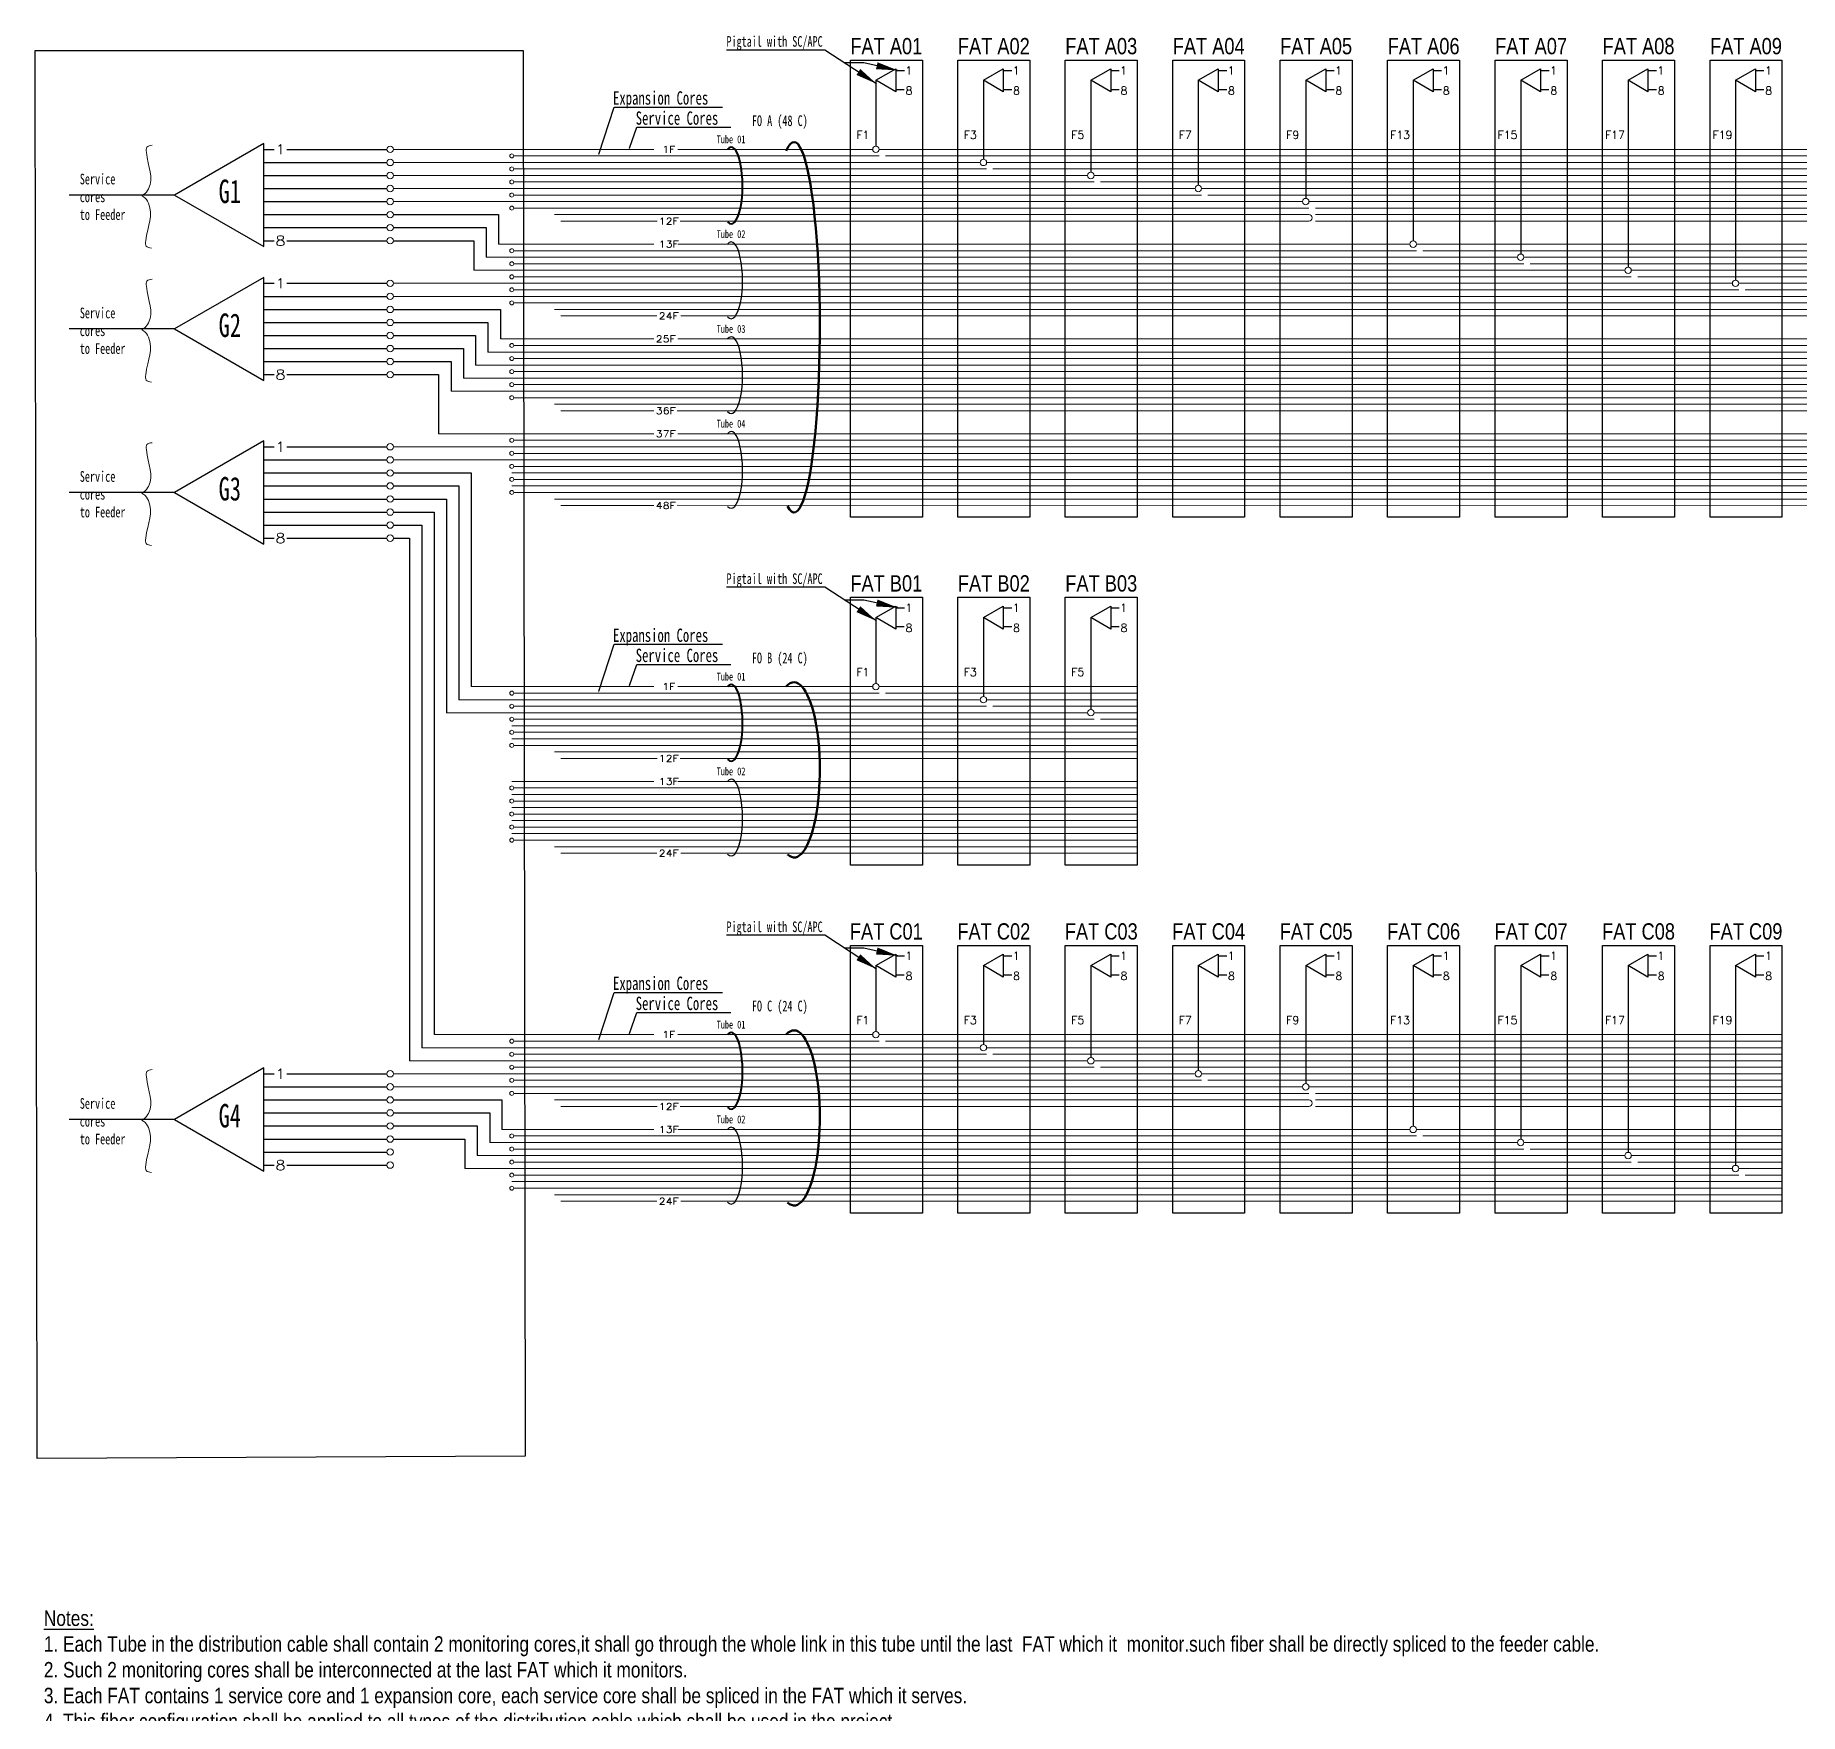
# Model space of a CAD drawing. Header units: metres. Extents: x 13679654 to 13688052, y 67972 to 70803.
# Drawn here: x 13684556.2 to 13684761.3, y 69931.3 to 70126.4 of the extents above; entities that cross this region are included whole.
import ezdxf
from ezdxf import colors
from ezdxf.entities.mleader import LeaderData, LeaderLine
from ezdxf.enums import TextEntityAlignment as Align
from ezdxf.math import Vec2, Vec3

# ---------------------------------------------------------------- set-up
doc = ezdxf.new("R2010")
doc.units = ezdxf.units.M
doc.header["$MEASUREMENT"] = 0
doc.linetypes.add('PHANTOM2', pattern=[1.25, 0.625, -0.125, 0.125, -0.125, 0.125, -0.125])
for name, color, linetype, lineweight in [('Expansion Core', 8, 'Continuous', 5), ('Expansion Cores', 7, 'Continuous', 13), ('FAT AREA', 134, 'PHANTOM2', 40), ('FO 24 CORE', 3, 'Continuous', 50), ('Service Core', 7, 'Continuous', 13)]:
    doc.layers.add(name, color=color, linetype=linetype, lineweight=lineweight)
for name, color, linetype in [('FAT CODE', 7, 'Continuous'), ('FAT SP', 7, 'Continuous'), ('FDT SP', 7, 'Continuous'), ('lcp1_f1', 50, 'Continuous'), ('moniter core', 6, 'Continuous'), ('napf1-f15', 20, 'Continuous'), ('Regular LCP ID', 7, 'Continuous')]:
    doc.layers.add(name, color=color, linetype=linetype)
doc.layers.add('FO 48 CORE', color=7, linetype='Continuous', lineweight=50, true_color=0x8000a0)
doc.styles.add('FS', font='SimSun.ttf', dxfattribs={"width": 0.7})
doc.styles.add('Mark', font='arial.ttf', dxfattribs={"width": 0.8, "height": 2.5})
doc.styles.add('ROMANS', font='romans.shx', dxfattribs={"width": 1.2})
doc.styles.get("Standard").update_dxf_attribs({"font": 'arial.ttf'})
doc.dimstyles.new('DIN', dxfattribs={"dimtxt": 2.5, "dimasz": 2.5, "dimexe": 1.25, "dimexo": 0.625, "dimtad": 1, "dimtih": 1, "dimdec": 4, "dimdsep": 46, "dimlunit": 6, "dimtxsty": 'Standard', "dimcen": 2.5, "dimadec": 0, "dimazin": 0, "dimtfac": 1, "dimtdec": 4, "dimtmove": 0, "dimatfit": 3, "dimfxl": 1, "dimtvp": 1, "dimtolj": 1, "dimtzin": 0, "dimarcsym": 0})
doc.dimstyles.new('ISO-25', dxfattribs={"dimtxt": 2.5, "dimasz": 2.5, "dimexe": 1.25, "dimexo": 0.625, "dimtad": 1, "dimtxsty": 'Standard', "dimcen": 2.5, "dimadec": 0, "dimazin": 0, "dimtfac": 1, "dimtmove": 0, "dimatfit": 3, "dimfxl": 1, "dimarcsym": 0})

msp = doc.modelspace()

# ---------------------------------------------------------------- linework, layer by layer
at = {"color": 40, "ltscale": 10}
for centre in [(13684637.12, 70097.95), (13684637.12, 70035.49), (13684637.12, 69995.03)]:
    msp.add_ellipse(centre, major_axis=(0, 4.46), ratio=0.295907, start_param=2.820307, end_param=6.61807, dxfattribs=at)
at = {"color": 3, "ltscale": 10}
msp.add_ellipse((13684637.12, 70086.93), major_axis=(0, 4.46), ratio=0.295907, start_param=2.820307, end_param=6.61807, dxfattribs=at)
at = {"color": 32, "ltscale": 10}
msp.add_ellipse((13684637.12, 70075.91), major_axis=(0, 4.46), ratio=0.295907, start_param=2.820307, end_param=6.61807, dxfattribs=at)
at = {"color": 1, "lineweight": 5}
for points in [[(13684569.8, 70113.66), (13684569.55, 70113.62), (13684569.07, 70113.54), (13684569.24, 70111.23), (13684570.18, 70109.7), (13684569.01, 70108.01), (13684568.66, 70107.83), (13684568.59, 70107.79), (13684568.66, 70107.75), (13684569.01, 70107.57), (13684570.18, 70105.66), (13684569.17, 70104.25), (13684569, 70101.82), (13684569.48, 70101.74), (13684569.73, 70101.71)], [(13684569.8, 70098.09), (13684569.55, 70098.05), (13684569.07, 70097.97), (13684569.24, 70095.66), (13684570.18, 70094.13), (13684569.01, 70092.44), (13684568.66, 70092.25), (13684568.59, 70092.21), (13684568.66, 70092.18), (13684569.01, 70091.99), (13684570.18, 70090.09), (13684569.17, 70088.68), (13684569, 70086.25), (13684569.48, 70086.17), (13684569.73, 70086.13)], [(13684569.8, 70079.08), (13684569.55, 70079.04), (13684569.07, 70078.96), (13684569.24, 70076.65), (13684570.18, 70075.12), (13684569.01, 70073.43), (13684568.66, 70073.24), (13684568.59, 70073.21), (13684568.66, 70073.17), (13684569.01, 70072.99), (13684570.18, 70071.08), (13684569.17, 70069.67), (13684569, 70067.24), (13684569.48, 70067.16), (13684569.73, 70067.13)], [(13684569.8, 70006.19), (13684569.55, 70006.15), (13684569.07, 70006.07), (13684569.24, 70003.76), (13684570.18, 70002.23), (13684569.01, 70000.54), (13684568.66, 70000.35), (13684568.59, 70000.31), (13684568.66, 70000.28), (13684569.01, 70000.09), (13684570.18, 69998.19), (13684569.17, 69996.78), (13684569, 69994.35), (13684569.48, 69994.27), (13684569.73, 69994.23)]]:
    msp.add_open_spline(points, degree=3, knots=[0, 0, 0, 0, 2.157107, 4.219713, 20.733901, 23.794511, 24.620854, 24.620854, 24.620854, 25.447198, 28.507808, 45.021996, 47.084602, 49.241709, 49.241709, 49.241709, 49.241709], dxfattribs=at)
at = {"layer": 'Expansion Core'}
for points in [[(13684654.32, 70113.18), (13684871.7, 70113.18)], [(13684655.06, 70112.42), (13684871.7, 70112.42)], [(13684666.81, 70111.66), (13684871.7, 70111.66)], [(13684667.55, 70110.9), (13684871.7, 70110.9)], [(13684679.3, 70110.14), (13684871.7, 70110.14)], [(13684680.04, 70109.39), (13684871.7, 70109.39)], [(13684691.79, 70108.63), (13684871.7, 70108.63)], [(13684692.53, 70107.87), (13684871.7, 70107.87)], [(13684704.28, 70107.11), (13684871.7, 70107.11)], [(13684705.03, 70106.35), (13684871.7, 70106.35)], [(13684705.03, 70105.59), (13684871.7, 70105.59)], [(13684705.03, 70104.84), (13684871.7, 70104.84)], [(13684716.78, 70102.16), (13684871.7, 70102.16)], [(13684717.52, 70101.4), (13684871.7, 70101.4)], [(13684729.27, 70100.64), (13684871.7, 70100.64)], [(13684730.01, 70099.88), (13684871.7, 70099.88)], [(13684741.76, 70099.12), (13684871.7, 70099.12)], [(13684742.5, 70098.36), (13684871.7, 70098.36)], [(13684754.25, 70097.61), (13684871.7, 70097.61)], [(13684755, 70096.85), (13684871.7, 70096.85)], [(13684654.32, 70050.72), (13684684.32, 70050.72)], [(13684655.06, 70049.96), (13684684.32, 70049.96)], [(13684666.81, 70049.2), (13684684.32, 70049.2)], [(13684667.55, 70048.44), (13684684.32, 70048.44)], [(13684679.3, 70047.69), (13684684.32, 70047.69)], [(13684680.04, 70046.93), (13684684.32, 70046.93)], [(13684654.32, 70010.26), (13684759.27, 70010.26)], [(13684655.06, 70009.5), (13684759.27, 70009.5)], [(13684666.81, 70008.74), (13684759.27, 70008.74)], [(13684667.55, 70007.98), (13684759.27, 70007.98)], [(13684679.3, 70007.22), (13684759.27, 70007.22)], [(13684680.04, 70006.47), (13684759.27, 70006.47)], [(13684691.79, 70005.71), (13684759.27, 70005.71)], [(13684692.53, 70004.95), (13684759.27, 70004.95)], [(13684704.28, 70004.19), (13684759.27, 70004.19)], [(13684705.03, 70003.43), (13684759.27, 70003.43)], [(13684705.03, 70002.67), (13684759.27, 70002.67)], [(13684705.03, 70001.91), (13684759.27, 70001.91)], [(13684716.78, 69999.24), (13684759.27, 69999.24)], [(13684717.52, 69998.48), (13684759.27, 69998.48)], [(13684729.27, 69997.72), (13684759.27, 69997.72)], [(13684730.01, 69996.96), (13684759.27, 69996.96)], [(13684741.76, 69996.2), (13684759.27, 69996.2)], [(13684742.5, 69995.44), (13684759.27, 69995.44)], [(13684754.25, 69994.69), (13684759.27, 69994.69)], [(13684755, 69993.93), (13684759.27, 69993.93)]]:
    msp.add_lwpolyline(points, dxfattribs=at)
at = {"layer": 'Expansion Cores'}
for points in [[(13684611.84, 70112.42), (13684654.32, 70112.42)], [(13684611.84, 70110.9), (13684666.81, 70110.9)], [(13684611.84, 70109.39), (13684679.3, 70109.39)], [(13684611.84, 70107.87), (13684691.79, 70107.87)], [(13684611.84, 70106.35), (13684704.28, 70106.35)], [(13684611.84, 70101.4), (13684716.78, 70101.4)], [(13684611.84, 70099.88), (13684729.27, 70099.88)], [(13684611.84, 70098.36), (13684741.76, 70098.36)], [(13684611.84, 70096.85), (13684754.25, 70096.85)], [(13684611.84, 70095.33), (13684766.74, 70095.33)], [(13684611.84, 70090.38), (13684779.24, 70090.38)], [(13684611.84, 70088.86), (13684791.73, 70088.86)], [(13684611.84, 70087.34), (13684804.22, 70087.34)], [(13684611.84, 70085.83), (13684816.71, 70085.83)], [(13684611.84, 70084.31), (13684829.21, 70084.31)], [(13684611.84, 70079.36), (13684841.7, 70079.36)], [(13684611.84, 70077.84), (13684854.19, 70077.84)], [(13684611.84, 70076.32), (13684866.68, 70076.32)], [(13684611.84, 70074.81), (13684871.7, 70074.81)], [(13684611.84, 70073.29), (13684871.7, 70073.29)], [(13684611.84, 70049.96), (13684654.32, 70049.96)], [(13684611.84, 70048.44), (13684666.81, 70048.44)], [(13684611.84, 70046.93), (13684679.3, 70046.93)], [(13684611.84, 70045.41), (13684684.32, 70045.41)], [(13684611.84, 70043.89), (13684684.32, 70043.89)], [(13684611.84, 70038.94), (13684684.32, 70038.94)], [(13684611.84, 70037.42), (13684684.32, 70037.42)], [(13684611.84, 70035.91), (13684684.32, 70035.91)], [(13684611.84, 70034.39), (13684684.32, 70034.39)], [(13684611.84, 70032.87), (13684684.32, 70032.87)], [(13684611.84, 70009.5), (13684654.32, 70009.5)], [(13684611.84, 70007.98), (13684666.81, 70007.98)], [(13684611.84, 70006.47), (13684679.3, 70006.47)], [(13684611.84, 70004.95), (13684691.79, 70004.95)], [(13684611.84, 70003.43), (13684704.28, 70003.43)], [(13684611.84, 69998.48), (13684716.78, 69998.48)], [(13684611.84, 69996.96), (13684729.27, 69996.96)], [(13684611.84, 69995.44), (13684741.76, 69995.44)], [(13684611.84, 69993.93), (13684754.25, 69993.93)], [(13684611.84, 69992.41), (13684759.27, 69992.41)]]:
    msp.add_lwpolyline(points, dxfattribs=at)
at = {"layer": 'FAT AREA', "color": 5, "linetype": 'ByBlock'}
for centre in [(13684637.12, 70108.97), (13684637.12, 70046.51), (13684637.12, 70006.05)]:
    msp.add_ellipse(centre, major_axis=(0, 4.46), ratio=0.295907, start_param=2.820307, end_param=6.61807, dxfattribs=at)
at = {"layer": 'FAT SP'}
for p, q in [((13684653.94, 70121.21), (13684653.94, 70113.55)), ((13684657.25, 70122.3), (13684656.26, 70122.3)), ((13684666.44, 70121.21), (13684666.44, 70112.03)), ((13684669.74, 70122.3), (13684668.75, 70122.3)), ((13684678.93, 70121.21), (13684678.93, 70110.52)), ((13684682.23, 70122.3), (13684681.24, 70122.3)), ((13684691.42, 70121.21), (13684691.42, 70109)), ((13684694.72, 70122.3), (13684693.73, 70122.3)), ((13684703.91, 70121.21), (13684703.91, 70107.48)), ((13684707.21, 70122.3), (13684706.23, 70122.3)), ((13684716.4, 70121.21), (13684716.4, 70102.53)), ((13684719.71, 70122.3), (13684718.72, 70122.3)), ((13684728.9, 70121.21), (13684728.9, 70101.01)), ((13684732.2, 70122.3), (13684731.21, 70122.3)), ((13684741.39, 70121.21), (13684741.39, 70099.49)), ((13684744.69, 70122.3), (13684743.7, 70122.3)), ((13684753.88, 70121.21), (13684753.88, 70097.98)), ((13684757.18, 70122.3), (13684756.19, 70122.3)), ((13684657.24, 70120.11), (13684656.26, 70120.11)), ((13684669.73, 70120.11), (13684668.75, 70120.11)), ((13684682.23, 70120.11), (13684681.24, 70120.11)), ((13684694.72, 70120.11), (13684693.73, 70120.11)), ((13684707.21, 70120.11), (13684706.23, 70120.11)), ((13684719.7, 70120.11), (13684718.72, 70120.11)), ((13684732.19, 70120.11), (13684731.21, 70120.11)), ((13684744.69, 70120.11), (13684743.7, 70120.11)), ((13684757.18, 70120.11), (13684756.19, 70120.11)), ((13684657.25, 70059.84), (13684656.26, 70059.84)), ((13684669.74, 70059.84), (13684668.75, 70059.84)), ((13684682.23, 70059.84), (13684681.24, 70059.84)), ((13684653.94, 70058.75), (13684653.94, 70051.09)), ((13684657.24, 70057.66), (13684656.26, 70057.66)), ((13684666.44, 70058.75), (13684666.44, 70049.57)), ((13684669.73, 70057.66), (13684668.75, 70057.66)), ((13684678.93, 70058.75), (13684678.93, 70048.06)), ((13684682.23, 70057.66), (13684681.24, 70057.66)), ((13684657.25, 70019.38), (13684656.26, 70019.38)), ((13684669.74, 70019.38), (13684668.75, 70019.38)), ((13684682.23, 70019.38), (13684681.24, 70019.38)), ((13684694.72, 70019.38), (13684693.73, 70019.38)), ((13684707.21, 70019.38), (13684706.23, 70019.38)), ((13684719.71, 70019.38), (13684718.72, 70019.38)), ((13684732.2, 70019.38), (13684731.21, 70019.38)), ((13684744.69, 70019.38), (13684743.7, 70019.38)), ((13684757.18, 70019.38), (13684756.19, 70019.38)), ((13684653.94, 70018.28), (13684653.94, 70010.63)), ((13684657.24, 70017.19), (13684656.26, 70017.19)), ((13684666.44, 70018.28), (13684666.44, 70009.11)), ((13684669.73, 70017.19), (13684668.75, 70017.19)), ((13684678.93, 70018.28), (13684678.93, 70007.59)), ((13684682.23, 70017.19), (13684681.24, 70017.19)), ((13684691.42, 70018.28), (13684691.42, 70006.08)), ((13684694.72, 70017.19), (13684693.73, 70017.19)), ((13684703.91, 70018.28), (13684703.91, 70004.56)), ((13684707.21, 70017.19), (13684706.23, 70017.19)), ((13684716.4, 70018.28), (13684716.4, 69999.61)), ((13684719.7, 70017.19), (13684718.72, 70017.19)), ((13684728.9, 70018.28), (13684728.9, 69998.09)), ((13684732.19, 70017.19), (13684731.21, 70017.19)), ((13684741.39, 70018.28), (13684741.39, 69996.57)), ((13684744.69, 70017.19), (13684743.7, 70017.19)), ((13684753.88, 70018.28), (13684753.88, 69995.06)), ((13684757.18, 70017.19), (13684756.19, 70017.19))]:
    msp.add_line(p, q, dxfattribs=at)
at = {"layer": 'FAT SP', "color": 1}
for points in [[(13684653.94, 70121.21), (13684656.26, 70122.54), (13684656.26, 70119.87)], [(13684666.44, 70121.21), (13684668.75, 70122.54), (13684668.75, 70119.87)], [(13684678.93, 70121.21), (13684681.24, 70122.54), (13684681.24, 70119.87)], [(13684691.42, 70121.21), (13684693.73, 70122.54), (13684693.73, 70119.87)], [(13684703.91, 70121.21), (13684706.23, 70122.54), (13684706.23, 70119.87)], [(13684716.4, 70121.21), (13684718.72, 70122.54), (13684718.72, 70119.87)], [(13684728.9, 70121.21), (13684731.21, 70122.54), (13684731.21, 70119.87)], [(13684741.39, 70121.21), (13684743.7, 70122.54), (13684743.7, 70119.87)], [(13684753.88, 70121.21), (13684756.19, 70122.54), (13684756.19, 70119.87)], [(13684653.94, 70058.75), (13684656.26, 70060.08), (13684656.26, 70057.41)], [(13684666.44, 70058.75), (13684668.75, 70060.08), (13684668.75, 70057.41)], [(13684678.93, 70058.75), (13684681.24, 70060.08), (13684681.24, 70057.41)], [(13684653.94, 70018.28), (13684656.26, 70019.62), (13684656.26, 70016.95)], [(13684666.44, 70018.28), (13684668.75, 70019.62), (13684668.75, 70016.95)], [(13684678.93, 70018.28), (13684681.24, 70019.62), (13684681.24, 70016.95)], [(13684691.42, 70018.28), (13684693.73, 70019.62), (13684693.73, 70016.95)], [(13684703.91, 70018.28), (13684706.23, 70019.62), (13684706.23, 70016.95)], [(13684716.4, 70018.28), (13684718.72, 70019.62), (13684718.72, 70016.95)], [(13684728.9, 70018.28), (13684731.21, 70019.62), (13684731.21, 70016.95)], [(13684741.39, 70018.28), (13684743.7, 70019.62), (13684743.7, 70016.95)], [(13684753.88, 70018.28), (13684756.19, 70019.62), (13684756.19, 70016.95)]]:
    msp.add_lwpolyline(points, close=True, dxfattribs=at)
at = {"layer": 'FDT SP'}
for p, q in [((13684572.39, 70107.87), (13684560.14, 70107.87)), ((13684572.39, 70092.3), (13684560.14, 70092.3)), ((13684572.39, 70073.29), (13684560.14, 70073.29)), ((13684572.39, 70000.4), (13684560.14, 70000.4))]:
    msp.add_line(p, q, dxfattribs=at)
at = {"layer": 'FDT SP', "color": 7, "linetype": 'Continuous'}
for points in [[(13684572.39, 70107.87), (13684582.78, 70101.87), (13684582.78, 70113.86)], [(13684572.39, 70092.3), (13684582.78, 70086.3), (13684582.78, 70098.29)], [(13684572.39, 70073.29), (13684582.78, 70067.29), (13684582.78, 70079.28)], [(13684572.39, 70000.4), (13684582.78, 69994.4), (13684582.78, 70006.39)]]:
    msp.add_lwpolyline(points, close=True, dxfattribs=at)
at = {"layer": 'FDT SP'}
for points in [[(13684582.78, 70113.18), (13684583.98, 70113.18)], [(13684585.46, 70113.18), (13684597.1, 70113.18)], [(13684582.78, 70111.66), (13684597.1, 70111.66)], [(13684582.78, 70110.14), (13684597.1, 70110.14)], [(13684582.78, 70108.63), (13684597.1, 70108.63)], [(13684582.78, 70107.11), (13684597.1, 70107.11)], [(13684582.78, 70105.59), (13684597.1, 70105.59)], [(13684597.84, 70105.59), (13684610.07, 70105.59), (13684610.07, 70102.16)], [(13684582.78, 70104.08), (13684597.1, 70104.08)], [(13684597.84, 70104.08), (13684608.63, 70104.08), (13684608.63, 70100.64)], [(13684582.78, 70102.56), (13684583.98, 70102.56)], [(13684585.46, 70102.56), (13684597.1, 70102.56)], [(13684597.84, 70102.56), (13684607.2, 70102.56), (13684607.2, 70099.12)], [(13684582.78, 70097.61), (13684583.98, 70097.61)], [(13684585.46, 70097.61), (13684597.1, 70097.61)], [(13684582.78, 70096.09), (13684597.1, 70096.09)], [(13684582.78, 70094.57), (13684597.1, 70094.57)], [(13684597.84, 70094.57), (13684610.28, 70094.57), (13684610.28, 70091.14)], [(13684582.78, 70093.06), (13684597.1, 70093.06)], [(13684597.84, 70093.06), (13684608.84, 70093.06), (13684608.84, 70089.62)], [(13684582.78, 70091.54), (13684597.1, 70091.54)], [(13684597.84, 70091.54), (13684607.41, 70091.54), (13684607.41, 70088.1)], [(13684582.78, 70090.02), (13684597.1, 70090.02)], [(13684582.78, 70088.51), (13684597.1, 70088.51)], [(13684597.84, 70090.02), (13684605.98, 70090.02), (13684605.98, 70086.59)], [(13684597.84, 70088.51), (13684604.55, 70088.51), (13684604.55, 70085.07)], [(13684582.78, 70086.99), (13684583.98, 70086.99)], [(13684585.46, 70086.99), (13684597.1, 70086.99)], [(13684597.84, 70086.99), (13684603.11, 70086.99), (13684603.11, 70080.11)], [(13684582.78, 70078.6), (13684583.98, 70078.6)], [(13684585.46, 70078.6), (13684597.1, 70078.6)], [(13684582.78, 70077.08), (13684597.1, 70077.08)], [(13684582.78, 70075.56), (13684597.1, 70075.56)], [(13684582.78, 70074.05), (13684597.1, 70074.05)], [(13684597.84, 70075.56), (13684606.88, 70075.56), (13684606.88, 70050.72)], [(13684597.84, 70074.05), (13684605.44, 70074.05), (13684605.44, 70049.2)], [(13684582.78, 70072.53), (13684597.1, 70072.53)], [(13684597.84, 70072.53), (13684604.01, 70072.53), (13684604.01, 70047.69)], [(13684582.78, 70071.01), (13684597.1, 70071.01)], [(13684597.84, 70071.01), (13684602.58, 70071.01), (13684602.58, 70010.26)], [(13684582.78, 70069.5), (13684597.1, 70069.5)], [(13684582.78, 70067.98), (13684583.98, 70067.98)], [(13684585.46, 70067.98), (13684597.1, 70067.98)], [(13684597.84, 70069.5), (13684601.15, 70069.5), (13684601.15, 70008.74)], [(13684597.84, 70067.98), (13684599.71, 70067.98), (13684599.71, 70007.22)], [(13684582.78, 70005.71), (13684583.98, 70005.71)], [(13684585.46, 70005.71), (13684597.1, 70005.71)], [(13684582.78, 70004.19), (13684597.1, 70004.19)], [(13684582.78, 70002.67), (13684597.1, 70002.67)], [(13684597.84, 70002.67), (13684610.47, 70002.67), (13684610.47, 69999.24)], [(13684582.78, 70001.16), (13684597.1, 70001.16)], [(13684597.84, 70001.16), (13684609.04, 70001.16), (13684609.04, 69997.72)], [(13684582.78, 69999.64), (13684597.1, 69999.64)], [(13684582.78, 69998.12), (13684597.1, 69998.12)], [(13684597.84, 69999.64), (13684607.6, 69999.64), (13684607.6, 69996.2)], [(13684597.84, 69998.12), (13684606.17, 69998.12), (13684606.17, 69994.69)], [(13684582.78, 69996.61), (13684597.1, 69996.61)], [(13684582.78, 69995.09), (13684583.98, 69995.09)], [(13684585.46, 69995.09), (13684597.1, 69995.09)]]:
    msp.add_lwpolyline(points, dxfattribs=at)
at = {"layer": 'FO 24 CORE', "linetype": 'Continuous'}
for centre in [(13684644.43, 70041.04), (13684644.43, 70000.58)]:
    msp.add_ellipse(centre, major_axis=(0, 10.18), ratio=0.29403, start_param=2.879069, end_param=6.593344, dxfattribs=at)
at = {"layer": 'FO 48 CORE', "linetype": 'Continuous'}
msp.add_ellipse((13684644.43, 70092.5), major_axis=(-0.01, 21.53), ratio=0.139062, start_param=2.879069, end_param=6.593344, dxfattribs=at)
at = {"layer": 'lcp1_f1', "color": 3, "ltscale": 8}
for points in [[(13684556.22, 70124.67), (13684612.93, 70124.67), (13684613.16, 69961.24), (13684556.45, 69960.97)], [(13684650.97, 70123.56), (13684659.34, 70123.56), (13684659.34, 70070.43), (13684650.97, 70070.43)], [(13684663.47, 70123.56), (13684671.83, 70123.56), (13684671.83, 70070.43), (13684663.47, 70070.43)], [(13684675.96, 70123.56), (13684684.32, 70123.56), (13684684.32, 70070.43), (13684675.96, 70070.43)], [(13684688.45, 70123.56), (13684696.81, 70123.56), (13684696.81, 70070.43), (13684688.45, 70070.43)], [(13684700.94, 70123.56), (13684709.3, 70123.56), (13684709.3, 70070.43), (13684700.94, 70070.43)], [(13684713.43, 70123.56), (13684721.8, 70123.56), (13684721.8, 70070.43), (13684713.43, 70070.43)], [(13684725.93, 70123.56), (13684734.29, 70123.56), (13684734.29, 70070.43), (13684725.93, 70070.43)], [(13684738.42, 70123.56), (13684746.78, 70123.56), (13684746.78, 70070.43), (13684738.42, 70070.43)], [(13684750.91, 70123.56), (13684759.27, 70123.56), (13684759.27, 70070.43), (13684750.91, 70070.43)], [(13684650.97, 70061.1), (13684659.34, 70061.1), (13684659.34, 70029.97), (13684650.97, 70029.97)], [(13684663.47, 70061.1), (13684671.83, 70061.1), (13684671.83, 70029.97), (13684663.47, 70029.97)], [(13684675.96, 70061.1), (13684684.32, 70061.1), (13684684.32, 70029.97), (13684675.96, 70029.97)], [(13684650.97, 70020.64), (13684659.34, 70020.64), (13684659.34, 69989.51), (13684650.97, 69989.51)], [(13684663.47, 70020.64), (13684671.83, 70020.64), (13684671.83, 69989.51), (13684663.47, 69989.51)], [(13684675.96, 70020.64), (13684684.32, 70020.64), (13684684.32, 69989.51), (13684675.96, 69989.51)], [(13684688.45, 70020.64), (13684696.81, 70020.64), (13684696.81, 69989.51), (13684688.45, 69989.51)], [(13684700.94, 70020.64), (13684709.3, 70020.64), (13684709.3, 69989.51), (13684700.94, 69989.51)], [(13684713.43, 70020.64), (13684721.8, 70020.64), (13684721.8, 69989.51), (13684713.43, 69989.51)], [(13684725.93, 70020.64), (13684734.29, 70020.64), (13684734.29, 69989.51), (13684725.93, 69989.51)], [(13684738.42, 70020.64), (13684746.78, 70020.64), (13684746.78, 69989.51), (13684738.42, 69989.51)], [(13684750.91, 70020.64), (13684759.27, 70020.64), (13684759.27, 69989.51), (13684750.91, 69989.51)]]:
    msp.add_lwpolyline(points, close=True, dxfattribs=at)
at = {"layer": 'moniter core', "color": 6, "lineweight": 5}
for points in [[(13684616.56, 70105.59), (13684704.28, 70105.59)], [(13684617.32, 70104.84), (13684628.53, 70104.84)], [(13684631.18, 70104.84), (13684704.28, 70104.84)], [(13684616.56, 70094.57), (13684766.74, 70094.57)], [(13684617.32, 70093.81), (13684628.47, 70093.81)], [(13684631.25, 70093.81), (13684766.74, 70093.81)], [(13684616.56, 70083.55), (13684829.33, 70083.55)], [(13684617.32, 70082.79), (13684628.12, 70082.79)], [(13684630.83, 70082.79), (13684829.33, 70082.79)], [(13684616.56, 70072.53), (13684871.7, 70072.53)], [(13684617.32, 70071.77), (13684628.12, 70071.77)], [(13684630.83, 70071.82), (13684871.7, 70071.78)], [(13684616.56, 70043.14), (13684684.32, 70043.14)], [(13684617.32, 70042.38), (13684628.53, 70042.38)], [(13684631.18, 70042.38), (13684684.32, 70042.38)], [(13684616.56, 70032.11), (13684684.32, 70032.11)], [(13684617.32, 70031.36), (13684628.47, 70031.36)], [(13684631.25, 70031.36), (13684684.32, 70031.36)], [(13684616.56, 70002.67), (13684704.28, 70002.67)], [(13684617.32, 70001.91), (13684628.53, 70001.91)], [(13684631.18, 70001.91), (13684704.28, 70001.91)], [(13684616.56, 69991.65), (13684759.27, 69991.65)], [(13684617.32, 69990.89), (13684628.47, 69990.89)], [(13684631.25, 69990.89), (13684759.27, 69990.89)]]:
    msp.add_lwpolyline(points, dxfattribs=at)
for centre in [(13684704.28, 70105.21), (13684704.28, 70002.29)]:
    msp.add_arc(centre, 0.379, 270, 90, dxfattribs=at)
at = {"layer": 'napf1-f15', "lineweight": 9}
for centre in [(13684653.94, 70113.18), (13684666.44, 70111.66), (13684678.93, 70110.14), (13684691.42, 70108.63), (13684703.91, 70107.11), (13684716.4, 70102.16), (13684728.9, 70100.64), (13684741.39, 70099.12), (13684753.88, 70097.61), (13684653.94, 70050.72), (13684666.44, 70049.2), (13684678.93, 70047.69), (13684653.94, 70010.26), (13684666.44, 70008.74), (13684678.93, 70007.22), (13684691.42, 70005.71), (13684703.91, 70004.19), (13684716.4, 69999.24), (13684728.9, 69997.72), (13684741.39, 69996.2), (13684753.88, 69994.69)]:
    msp.add_circle(centre, 0.371, dxfattribs=at)
at = {"layer": 'Service Core'}
for points in [[(13684597.84, 70113.18), (13684628.12, 70113.18)], [(13684630.9, 70113.18), (13684653.57, 70113.18)], [(13684597.84, 70111.66), (13684666.06, 70111.66)], [(13684597.84, 70110.14), (13684678.56, 70110.14)], [(13684597.84, 70108.63), (13684691.05, 70108.63)], [(13684597.84, 70107.11), (13684703.54, 70107.11)], [(13684608.63, 70100.64), (13684728.53, 70100.64)], [(13684610.07, 70102.16), (13684628.12, 70102.16)], [(13684630.9, 70102.16), (13684716.03, 70102.16)], [(13684607.2, 70099.12), (13684741.02, 70099.12)], [(13684597.84, 70097.61), (13684753.51, 70097.61)], [(13684597.84, 70096.09), (13684766, 70096.09)], [(13684610.28, 70091.14), (13684628.12, 70091.14)], [(13684630.9, 70091.14), (13684778.49, 70091.14)], [(13684608.84, 70089.62), (13684790.99, 70089.62)], [(13684605.98, 70086.59), (13684815.97, 70086.59)], [(13684607.41, 70088.1), (13684803.48, 70088.1)], [(13684604.55, 70085.07), (13684828.46, 70085.07)], [(13684603.11, 70080.11), (13684628.12, 70080.11)], [(13684630.9, 70080.11), (13684840.95, 70080.11)], [(13684597.84, 70078.6), (13684853.45, 70078.6)], [(13684597.84, 70077.08), (13684865.94, 70077.08)], [(13684611.61, 70075.56), (13684871.7, 70075.56)], [(13684611.61, 70074.05), (13684871.7, 70074.05)], [(13684606.88, 70050.72), (13684628.12, 70050.72)], [(13684630.9, 70050.72), (13684653.57, 70050.72)], [(13684604.01, 70047.69), (13684678.56, 70047.69)], [(13684605.44, 70049.2), (13684666.06, 70049.2)], [(13684611.61, 70046.17), (13684684.32, 70046.17)], [(13684611.61, 70044.65), (13684684.32, 70044.65)], [(13684611.61, 70039.7), (13684628.12, 70039.7)], [(13684630.9, 70039.7), (13684684.32, 70039.7)], [(13684611.61, 70038.18), (13684684.32, 70038.18)], [(13684611.61, 70036.66), (13684684.32, 70036.66)], [(13684611.61, 70035.15), (13684684.32, 70035.15)], [(13684611.61, 70033.63), (13684684.32, 70033.63)], [(13684601.15, 70008.74), (13684666.06, 70008.74)], [(13684602.58, 70010.26), (13684628.12, 70010.26)], [(13684630.9, 70010.26), (13684653.57, 70010.26)], [(13684599.71, 70007.22), (13684678.56, 70007.22)], [(13684597.84, 70005.71), (13684691.05, 70005.71)], [(13684597.84, 70004.19), (13684703.54, 70004.19)], [(13684610.47, 69999.24), (13684628.12, 69999.24)], [(13684630.9, 69999.24), (13684716.03, 69999.24)], [(13684607.6, 69996.2), (13684741.02, 69996.2)], [(13684609.04, 69997.72), (13684728.53, 69997.72)], [(13684606.17, 69994.69), (13684753.51, 69994.69)], [(13684611.61, 69993.17), (13684759.27, 69993.17)]]:
    msp.add_lwpolyline(points, dxfattribs=at)
for centre, radius in [((13684597.47, 70113.18), 0.371), ((13684597.47, 70111.66), 0.371), ((13684611.61, 70112.42), 0.233), ((13684611.61, 70110.9), 0.233), ((13684597.47, 70110.14), 0.371), ((13684597.47, 70108.63), 0.371), ((13684611.61, 70109.39), 0.233), ((13684597.47, 70107.11), 0.371), ((13684611.61, 70107.87), 0.233), ((13684597.47, 70105.59), 0.371), ((13684611.61, 70106.35), 0.233), ((13684597.47, 70104.08), 0.371), ((13684597.47, 70102.56), 0.371), ((13684611.61, 70101.4), 0.233), ((13684611.61, 70099.88), 0.233), ((13684611.61, 70098.36), 0.233), ((13684597.47, 70097.61), 0.371), ((13684611.61, 70096.85), 0.233), ((13684597.47, 70096.09), 0.371), ((13684597.47, 70094.57), 0.371), ((13684611.61, 70095.33), 0.233), ((13684597.47, 70093.06), 0.371), ((13684597.47, 70091.54), 0.371), ((13684597.47, 70090.02), 0.371), ((13684611.61, 70090.38), 0.233), ((13684597.47, 70088.51), 0.371), ((13684611.61, 70088.86), 0.233), ((13684597.47, 70086.99), 0.371), ((13684611.61, 70087.34), 0.233), ((13684611.61, 70085.83), 0.233), ((13684611.61, 70084.31), 0.233), ((13684597.47, 70078.6), 0.371), ((13684611.61, 70079.36), 0.233), ((13684611.61, 70077.84), 0.233), ((13684597.47, 70077.08), 0.371), ((13684611.61, 70076.32), 0.233), ((13684597.47, 70075.56), 0.371), ((13684597.47, 70074.05), 0.371), ((13684611.61, 70074.81), 0.233), ((13684597.47, 70072.53), 0.371), ((13684611.61, 70073.29), 0.233), ((13684597.47, 70071.01), 0.371), ((13684597.47, 70069.5), 0.371), ((13684597.47, 70067.98), 0.371), ((13684611.61, 70049.96), 0.233), ((13684611.61, 70048.44), 0.233), ((13684611.61, 70046.93), 0.233), ((13684611.61, 70045.41), 0.233), ((13684611.61, 70043.89), 0.233), ((13684611.61, 70038.94), 0.233), ((13684611.61, 70037.42), 0.233), ((13684611.61, 70035.91), 0.233), ((13684611.61, 70034.39), 0.233), ((13684611.61, 70032.87), 0.233), ((13684611.61, 70009.5), 0.233), ((13684611.61, 70007.98), 0.233), ((13684611.61, 70006.47), 0.233), ((13684597.47, 70005.71), 0.371), ((13684597.47, 70004.19), 0.371), ((13684611.61, 70004.95), 0.233), ((13684597.47, 70002.67), 0.371), ((13684611.61, 70003.43), 0.233), ((13684597.47, 70001.16), 0.371), ((13684597.47, 69999.64), 0.371), ((13684597.47, 69998.12), 0.371), ((13684611.61, 69998.48), 0.233), ((13684597.47, 69996.61), 0.371), ((13684611.61, 69996.96), 0.233), ((13684597.47, 69995.09), 0.371), ((13684611.61, 69995.44), 0.233), ((13684611.61, 69993.93), 0.233), ((13684611.61, 69992.41), 0.233)]:
    msp.add_circle(centre, radius, dxfattribs=at)

# ---------------------------------------------------------------- texts
at = {"color": 1, "lineweight": 5, "style": 'FS', "width": 0.7}
for p in [(13684636.57, 70125.11), (13684636.57, 70062.65), (13684636.57, 70022.18)]:
    msp.add_text('Pigtail with SC/APC', height=1.2355, dxfattribs=at).set_placement(p)
at = {"color": 40, "ltscale": 10, "style": 'FS', "width": 0.7}
for p in [(13684637.1, 70102.87), (13684637.1, 70040.41), (13684637.1, 69999.95)]:
    msp.add_text('Tube 02', height=0.913, dxfattribs=at).set_placement(p, align=Align.CENTER)
at = {"color": 3, "ltscale": 10, "style": 'FS', "width": 0.7}
msp.add_text('Tube 03', height=0.913, dxfattribs=at).set_placement((13684637.1, 70091.85), align=Align.CENTER)
at = {"color": 32, "ltscale": 10, "style": 'FS', "width": 0.7}
msp.add_text('Tube 04', height=0.913, dxfattribs=at).set_placement((13684637.1, 70080.83), align=Align.CENTER)
at = {"layer": 'Expansion Cores', "color": 1, "lineweight": 5, "style": 'FS', "width": 0.7}
for p in [(13684623.38, 70118.38), (13684623.38, 70055.92), (13684623.38, 70015.46)]:
    msp.add_text('Expansion Cores', height=1.5504, dxfattribs=at).set_placement(p)
at = {"layer": 'FAT AREA', "color": 5, "linetype": 'ByBlock', "style": 'FS', "width": 0.7}
for p in [(13684637.1, 70113.89), (13684637.1, 70051.43), (13684637.1, 70010.97)]:
    msp.add_text('Tube 01', height=0.913, dxfattribs=at).set_placement(p, align=Align.CENTER)
at = {"layer": 'FAT CODE', "color": 1, "lineweight": 30, "style": 'Mark', "width": 0.8}
for s, p in [('FAT A01', (13684655.15, 70125.18)), ('FAT A02', (13684667.65, 70125.18)), ('FAT A03', (13684680.14, 70125.18)), ('FAT A04', (13684692.63, 70125.18)), ('FAT A05', (13684705.12, 70125.18)), ('FAT A06', (13684717.62, 70125.18)), ('FAT A07', (13684730.11, 70125.18)), ('FAT A08', (13684742.6, 70125.18)), ('FAT A09', (13684755.09, 70125.18)), ('FAT B01', (13684655.15, 70062.72)), ('FAT B02', (13684667.65, 70062.72)), ('FAT B03', (13684680.14, 70062.72)), ('FAT C01', (13684655.15, 70022.26)), ('FAT C02', (13684667.65, 70022.26)), ('FAT C03', (13684680.14, 70022.26)), ('FAT C04', (13684692.63, 70022.26)), ('FAT C05', (13684705.12, 70022.26)), ('FAT C06', (13684717.62, 70022.26)), ('FAT C07', (13684730.11, 70022.26)), ('FAT C08', (13684742.6, 70022.26)), ('FAT C09', (13684755.09, 70022.26))]:
    msp.add_text(s, height=1.896, dxfattribs=at).set_placement(p, align=Align.MIDDLE)
at = {"layer": 'FAT SP', "style": 'ROMANS'}
for s, p in [('1', (13684657.36, 70121.88)), ('1', (13684669.85, 70121.88)), ('1', (13684682.34, 70121.88)), ('1', (13684694.83, 70121.88)), ('1', (13684707.33, 70121.88)), ('1', (13684719.82, 70121.88)), ('1', (13684732.31, 70121.88)), ('1', (13684744.8, 70121.88)), ('1', (13684757.3, 70121.88)), ('8', (13684657.39, 70119.54)), ('8', (13684669.88, 70119.54)), ('8', (13684682.38, 70119.54)), ('8', (13684694.87, 70119.54)), ('8', (13684707.36, 70119.54)), ('8', (13684719.85, 70119.54)), ('8', (13684732.35, 70119.54)), ('8', (13684744.84, 70119.54)), ('8', (13684757.33, 70119.54)), ('1', (13684657.36, 70059.42)), ('1', (13684669.85, 70059.42)), ('1', (13684682.34, 70059.42)), ('8', (13684657.39, 70057.08)), ('8', (13684669.88, 70057.08)), ('8', (13684682.38, 70057.08)), ('1', (13684657.36, 70018.96)), ('1', (13684669.85, 70018.96)), ('1', (13684682.34, 70018.96)), ('1', (13684694.83, 70018.96)), ('1', (13684707.33, 70018.96)), ('1', (13684719.82, 70018.96)), ('1', (13684732.31, 70018.96)), ('1', (13684744.8, 70018.96)), ('1', (13684757.3, 70018.96)), ('8', (13684657.39, 70016.62)), ('8', (13684669.88, 70016.62)), ('8', (13684682.38, 70016.62)), ('8', (13684694.87, 70016.62)), ('8', (13684707.36, 70016.62)), ('8', (13684719.85, 70016.62)), ('8', (13684732.35, 70016.62)), ('8', (13684744.84, 70016.62)), ('8', (13684757.33, 70016.62))]:
    msp.add_text(s, height=0.93, dxfattribs=at).set_placement(p)
at = {"layer": 'FDT SP', "linetype": 'Continuous', "style": 'ROMANS', "width": 1.2}
for s, p in [('1', (13684584.72, 70113.18)), ('8', (13684584.72, 70102.56)), ('1', (13684584.72, 70097.61)), ('8', (13684584.72, 70086.99)), ('1', (13684584.72, 70078.6)), ('8', (13684584.72, 70067.98)), ('1', (13684584.72, 70005.71)), ('8', (13684584.72, 69995.09))]:
    msp.add_text(s, height=1.14, dxfattribs=at).set_placement(p, align=Align.MIDDLE)
at = {"layer": 'FDT SP', "color": 7, "linetype": 'Continuous', "style": 'FS', "width": 0.7}
for s, p in [('G1', (13684578.83, 70106.94)), ('G2', (13684578.83, 70091.37)), ('G3', (13684578.83, 70072.36)), ('G4', (13684578.83, 69999.47))]:
    msp.add_text(s, height=2.729, dxfattribs=at).set_placement(p, align=Align.CENTER)
at = {"layer": 'FO 24 CORE', "linetype": 'Continuous', "style": 'FS', "width": 0.7}
for s, p in [('FO B (24 C)', (13684642.77, 70053.43)), ('FO C (24 C)', (13684642.77, 70012.97))]:
    msp.add_text(s, height=1.2403, dxfattribs=at).set_placement(p, align=Align.CENTER)
at = {"layer": 'FO 48 CORE', "linetype": 'Continuous', "style": 'FS', "width": 0.7}
msp.add_text('FO A (48 C)', height=1.2403, dxfattribs=at).set_placement((13684642.77, 70115.89), align=Align.CENTER)
at = {"layer": 'moniter core', "color": 6, "lineweight": 5, "style": 'ROMANS', "width": 1.2}
for s, p in [('12F', (13684629.86, 70104.84)), ('24F', (13684629.86, 70093.81)), ('36F', (13684629.51, 70082.79)), ('48F', (13684629.51, 70071.77)), ('12F', (13684629.86, 70042.38)), ('24F', (13684629.86, 70031.36)), ('12F', (13684629.86, 70001.91)), ('24F', (13684629.86, 69990.89))]:
    msp.add_text(s, height=0.775, dxfattribs=at).set_placement(p, align=Align.MIDDLE)
at = {"layer": 'Regular LCP ID', "insert": (13684557.21, 69943.32), "char_height": 1.79821, "width": 223.7061, "attachment_point": 1, "style": 'Mark'}
msp.add_mtext('{\\LNotes:}  \\P\\pxi-1,l1;1. Each Tube in the distribution cable shall contain 2 monitoring cores,it shall go through the whole link in this tube until the last  FAT which it  monitor.such fiber shall be directly spliced to the feeder cable. \\P2. Such 2 monitoring cores shall be interconnected at the last FAT which it monitors.  \\P3. Each FAT contains 1 service core and 1 expansion core, each service core shall be spliced in the FAT which it serves. \\P4. This fiber configuration shall be applied to all types of the distribution cable which shall be used in the project. \\P5. If here 72c main FO cable meet with 36c branch FO cable insider cluster,for 36c cable two tubes(6C/T) shall be combined  into one tube(12C/T) to match with the 72c main cable,\\P    the splicing sequence shall be complied above drawing.\\P6. Each FAT will be provided 1 pigtail with SC/APC for splicing and testing in first installation,the detail installation for pigtail and splitter(1:8) will be included in CPE section.\\P7.The detail informations of FDT tray splicing are already included in FDT layout drawing{\\fSimSun|b0|i0|c134|p2;.} ', dxfattribs=at)
at = {"layer": 'Service Core', "color": 1, "style": 'FS', "width": 0.7}
for p in [(13684626.02, 70116.04), (13684626.02, 70053.58), (13684626.02, 70013.12)]:
    msp.add_text('Service Cores', height=1.5504, dxfattribs=at).set_placement(p)
at = {"layer": 'Service Core', "style": 'ROMANS'}
for s, p in [('F1', (13684652.42, 70114.4)), ('F3', (13684664.91, 70114.4)), ('F5', (13684677.4, 70114.4)), ('F7', (13684689.9, 70114.4)), ('F9', (13684702.39, 70114.4)), ('F13', (13684714.88, 70114.4)), ('F15', (13684727.37, 70114.4)), ('F17', (13684739.86, 70114.4)), ('F19', (13684752.36, 70114.4)), ('F1', (13684652.42, 70051.94)), ('F3', (13684664.91, 70051.94)), ('F5', (13684677.4, 70051.94)), ('F1', (13684652.42, 70011.48)), ('F3', (13684664.91, 70011.48)), ('F5', (13684677.4, 70011.48)), ('F7', (13684689.9, 70011.48)), ('F9', (13684702.39, 70011.48)), ('F13', (13684714.88, 70011.48)), ('F15', (13684727.37, 70011.48)), ('F17', (13684739.86, 70011.48)), ('F19', (13684752.36, 70011.48))]:
    msp.add_text(s, height=0.93, dxfattribs=at).set_placement(p, align=Align.CENTER)
at = {"layer": 'Service Core', "linetype": 'Continuous', "style": 'ROMANS', "width": 1.2}
for s, p in [('1F', (13684629.86, 70113.18)), ('13F', (13684629.86, 70102.16)), ('25F', (13684629.51, 70091.14)), ('37F', (13684629.51, 70080.11)), ('1F', (13684629.86, 70050.72)), ('13F', (13684629.86, 70039.7)), ('1F', (13684629.86, 70010.26)), ('13F', (13684629.86, 69999.24))]:
    msp.add_text(s, height=0.775, dxfattribs=at).set_placement(p, align=Align.MIDDLE)
at = {"layer": 'Service Core', "char_height": 1.2403, "width": 11.0109, "attachment_point": 1, "style": 'FS'}
for insert in [(13684561.39, 70110.35), (13684561.39, 70094.78), (13684561.39, 70075.77), (13684561.39, 70002.88)]:
    msp.add_mtext('{\\fSimSun|b0|i0|c134|p2;Service}\\P{\\fSimSun|b0|i0|c134|p2;cores\\Pto Feeder}', dxfattribs=dict(at, insert=insert))

# ---------------------------------------------------------------- leaders
at = {"color": 5, "linetype": 'ByBlock'}
for points, dimstyle in [([(13684654, 70120.81), (13684648, 70124.73), (13684636.59, 70124.73)], 'ISO-25'), ([(13684656.48, 70122.36), (13684652.52, 70123.24), (13684650.29, 70123.24)], 'DIN'), ([(13684654, 70058.36), (13684648, 70062.27), (13684636.59, 70062.27)], 'ISO-25'), ([(13684656.48, 70059.9), (13684652.52, 70060.78), (13684650.29, 70060.78)], 'DIN'), ([(13684654, 70017.89), (13684648, 70021.81), (13684636.59, 70021.81)], 'ISO-25'), ([(13684656.48, 70019.44), (13684652.52, 70020.32), (13684650.29, 70020.32)], 'DIN')]:
    msp.add_leader(points, dimstyle=dimstyle, override={"dimgap": 0.625, "dimtad": 0}, dxfattribs=at)
at = {"layer": 'Expansion Cores', "color": 1, "lineweight": 5}
ml = msp.add_multileader_mtext('Standard', dxfattribs=at)
ml.set_content('', color=1)
ml.set_leader_properties()
ml.build(insert=Vec2(0, 0))
ml.multileader.update_dxf_attribs({"text_right_attachment_type": 6, "dogleg_length": 0.36, "arrow_head_size": 0.139})
ctx = ml.context
ctx.base_point, ctx.char_height, ctx.arrow_head_size, ctx.landing_gap_size, ctx.plane_origin = Vec3(13684636.12, 70118.09), 0.139, 0.139, 0.0694, Vec3(13684619.7, 70069.58)
ctx.right_attachment = 6
notes = []
notes.append((ctx, [(0, (1, 1, 0), (13684623.5, 70118.09), (1, 0), 12.62, [(0, [(13684621.68, 70112.49)], 0, [])])]))
ctx.mtext.insert, ctx.mtext.flow_direction = Vec3(13684636.18, 70118.16), 5
ml = msp.add_multileader_mtext('Standard', dxfattribs=at)
ml.set_content('', color=1)
ml.set_leader_properties()
ml.build(insert=Vec2(0, 0))
ml.multileader.update_dxf_attribs({"text_right_attachment_type": 6, "dogleg_length": 0.36, "arrow_head_size": 0.139})
ctx = ml.context
ctx.base_point, ctx.char_height, ctx.arrow_head_size, ctx.landing_gap_size, ctx.plane_origin = Vec3(13684636.12, 70055.64), 0.139, 0.139, 0.0694, Vec3(13684619.7, 70007.12)
ctx.right_attachment = 6
notes.append((ctx, [(0, (1, 1, 0), (13684623.5, 70055.64), (1, 0), 12.62, [(0, [(13684621.68, 70050.04)], 0, [])])]))
ctx.mtext.insert, ctx.mtext.flow_direction = Vec3(13684636.18, 70055.71), 5
ml = msp.add_multileader_mtext('Standard', dxfattribs=at)
ml.set_content('', color=1)
ml.set_leader_properties()
ml.build(insert=Vec2(0, 0))
ml.multileader.update_dxf_attribs({"text_right_attachment_type": 6, "dogleg_length": 0.36, "arrow_head_size": 0.139})
ctx = ml.context
ctx.base_point, ctx.char_height, ctx.arrow_head_size, ctx.landing_gap_size, ctx.plane_origin = Vec3(13684636.12, 70015.17), 0.139, 0.139, 0.0694, Vec3(13684619.7, 69966.66)
ctx.right_attachment = 6
notes.append((ctx, [(0, (1, 1, 0), (13684623.5, 70015.17), (1, 0), 12.62, [(0, [(13684621.68, 70009.57)], 0, [])])]))
ctx.mtext.insert, ctx.mtext.flow_direction = Vec3(13684636.18, 70015.24), 5
at = {"layer": 'Service Core', "color": 1}
ml = msp.add_multileader_mtext('Standard', dxfattribs=at)
ml.set_content('', color=1)
ml.set_leader_properties()
ml.build(insert=Vec2(0, 0))
ml.multileader.update_dxf_attribs({"text_right_attachment_type": 6, "dogleg_length": 0.36, "arrow_head_size": 0.139})
ctx = ml.context
ctx.base_point, ctx.char_height, ctx.arrow_head_size, ctx.landing_gap_size, ctx.plane_origin = Vec3(13684637.1, 70115.75), 0.139, 0.139, 0.0694, Vec3(13684622.34, 70067.24)
ctx.right_attachment = 6
notes.append((ctx, [(0, (1, 1, 0), (13684626.13, 70115.75), (1, 0), 10.96, [(0, [(13684625.27, 70113.18)], 0, [])])]))
ctx.mtext.insert, ctx.mtext.flow_direction = Vec3(13684637.17, 70115.82), 5
ml = msp.add_multileader_mtext('Standard', dxfattribs=at)
ml.set_content('', color=1)
ml.set_leader_properties()
ml.build(insert=Vec2(0, 0))
ml.multileader.update_dxf_attribs({"text_right_attachment_type": 6, "dogleg_length": 0.36, "arrow_head_size": 0.139})
ctx = ml.context
ctx.base_point, ctx.char_height, ctx.arrow_head_size, ctx.landing_gap_size, ctx.plane_origin = Vec3(13684637.1, 70053.29), 0.139, 0.139, 0.0694, Vec3(13684622.34, 70004.78)
ctx.right_attachment = 6
notes.append((ctx, [(0, (1, 1, 0), (13684626.13, 70053.29), (1, 0), 10.96, [(0, [(13684625.27, 70050.72)], 0, [])])]))
ctx.mtext.insert, ctx.mtext.flow_direction = Vec3(13684637.17, 70053.36), 5
ml = msp.add_multileader_mtext('Standard', dxfattribs=at)
ml.set_content('', color=1)
ml.set_leader_properties()
ml.build(insert=Vec2(0, 0))
ml.multileader.update_dxf_attribs({"text_right_attachment_type": 6, "dogleg_length": 0.36, "arrow_head_size": 0.139})
ctx = ml.context
ctx.base_point, ctx.char_height, ctx.arrow_head_size, ctx.landing_gap_size, ctx.plane_origin = Vec3(13684637.1, 70012.83), 0.139, 0.139, 0.0694, Vec3(13684622.34, 69964.31)
ctx.right_attachment = 6
notes.append((ctx, [(0, (1, 1, 0), (13684626.13, 70012.83), (1, 0), 10.96, [(0, [(13684625.27, 70010.26)], 0, [])])]))
ctx.mtext.insert, ctx.mtext.flow_direction = Vec3(13684637.17, 70012.9), 5
for ctx, leaders in notes:
    for number, flags, end, landing, length, lines in leaders:
        leader = LeaderData()
        leader.index, (leader.has_last_leader_line, leader.has_dogleg_vector, leader.attachment_direction) = number, flags
        leader.last_leader_point, leader.dogleg_vector, leader.dogleg_length = Vec3(end), Vec3(landing), length
        for number, points, colour, breaks in lines:
            line = LeaderLine()
            line.index, line.vertices, line.color, line.breaks = number, Vec3.list(points), colors.encode_raw_color(colour), breaks
            leader.lines.append(line)
        ctx.leaders.append(leader)

doc.saveas('drawing.dxf')
